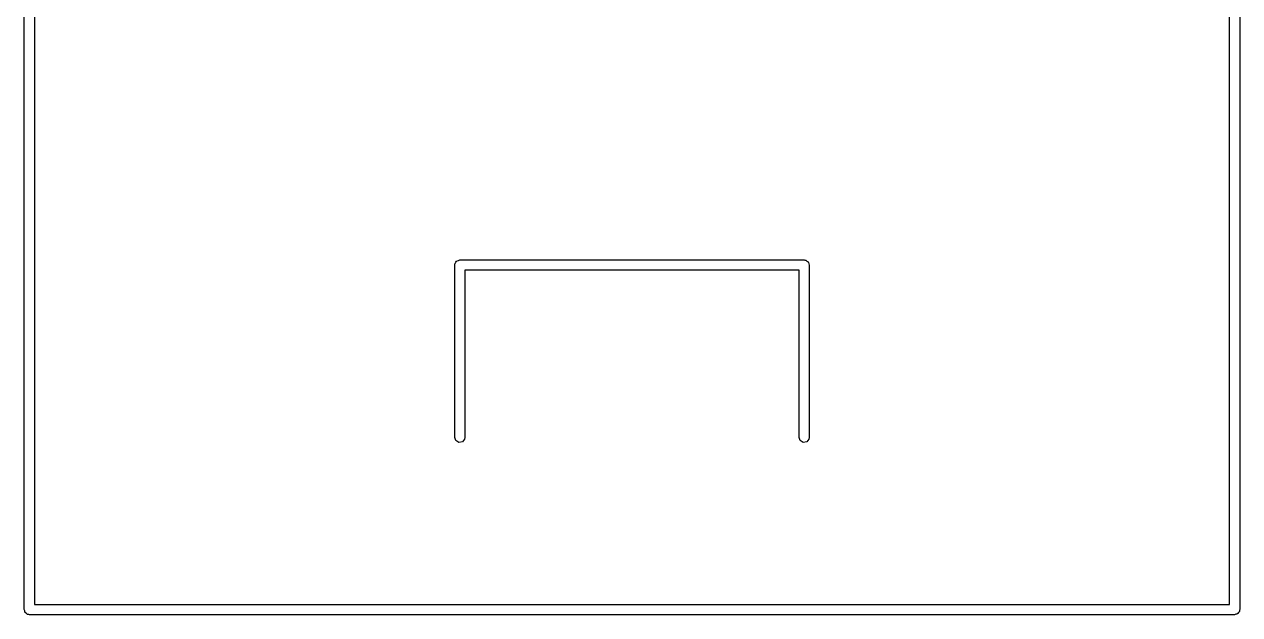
# Model space of a CAD drawing. Extents: x -3.2 to 0.34, y -1.61 to 1.
# Drawn here: x -2.808 to -2.102, y -0.453 to -0.11 of the extents above; entities that cross this region are included whole.
import ezdxf

# ---------------------------------------------------------------- set-up
doc = ezdxf.new("R2010")
doc.units = 0
doc.header["$MEASUREMENT"] = 0
doc.layers.add('BLACK', color=7, linetype='CONTINUOUS')

msp = doc.modelspace()

# ---------------------------------------------------------------- linework, layer by layer
at = {"layer": 'BLACK', "linetype": 'CONTINUOUS'}
for p, q in [((-2.80768, -0.45), (-2.80768, 0.95)), ((-2.80177, 0.94705), (-2.80177, -0.44705)), ((-2.10768, -0.44705), (-2.10768, 0.94705)), ((-2.10177, 0.95), (-2.10177, -0.45)), ((-2.55545, -0.24731), (-2.55472, -0.24705)), ((-2.55472, -0.24705), (-2.35472, -0.24705)), ((-2.35472, -0.24705), (-2.35434, -0.24712)), ((-2.55768, -0.25), (-2.55761, -0.24962)), ((-2.55768, -0.35), (-2.55768, -0.25)), ((-2.55763, -0.24949), (-2.55757, -0.24937)), ((-2.55761, -0.24962), (-2.55763, -0.24949)), ((-2.55757, -0.24937), (-2.5575, -0.24899)), ((-2.5575, -0.24899), (-2.55701, -0.2484)), ((-2.55701, -0.2484), (-2.55662, -0.24774)), ((-2.55662, -0.24774), (-2.55637, -0.24765)), ((-2.55637, -0.24765), (-2.5562, -0.24744)), ((-2.5562, -0.24744), (-2.55545, -0.24731)), ((-2.35768, -0.25295), (-2.55177, -0.25295)), ((-2.55177, -0.25295), (-2.55177, -0.35)), ((-2.35768, -0.35), (-2.35768, -0.25295)), ((-2.35434, -0.24712), (-2.35421, -0.24709)), ((-2.35421, -0.24709), (-2.3541, -0.24716)), ((-2.3541, -0.24716), (-2.35371, -0.24723)), ((-2.35371, -0.24723), (-2.35313, -0.24772)), ((-2.35313, -0.24772), (-2.35246, -0.2481)), ((-2.35246, -0.2481), (-2.35237, -0.24835)), ((-2.35237, -0.24835), (-2.35217, -0.24852)), ((-2.35217, -0.24852), (-2.35203, -0.24928)), ((-2.35203, -0.24928), (-2.35177, -0.25)), ((-2.35177, -0.25), (-2.35177, -0.35)), ((-2.55699, -0.3519), (-2.55768, -0.35)), ((-2.55524, -0.35291), (-2.55699, -0.3519)), ((-2.55325, -0.35256), (-2.55524, -0.35291)), ((-2.55195, -0.35101), (-2.55325, -0.35256)), ((-2.55177, -0.35), (-2.55195, -0.35101)), ((-2.35699, -0.3519), (-2.35768, -0.35)), ((-2.35524, -0.35291), (-2.35699, -0.3519)), ((-2.35325, -0.35256), (-2.35524, -0.35291)), ((-2.35195, -0.35101), (-2.35325, -0.35256)), ((-2.35177, -0.35), (-2.35195, -0.35101)), ((-2.80741, -0.45072), (-2.80768, -0.45)), ((-2.80728, -0.45148), (-2.80741, -0.45072)), ((-2.80708, -0.45165), (-2.80728, -0.45148)), ((-2.80699, -0.4519), (-2.80708, -0.45165)), ((-2.80177, -0.44705), (-2.10768, -0.44705)), ((-2.10244, -0.4516), (-2.10283, -0.45226)), ((-2.10195, -0.45101), (-2.10244, -0.4516)), ((-2.10188, -0.45063), (-2.10195, -0.45101)), ((-2.10182, -0.45051), (-2.10188, -0.45063)), ((-2.10177, -0.45), (-2.10184, -0.45038)), ((-2.10184, -0.45038), (-2.10182, -0.45051)), ((-2.80632, -0.45228), (-2.80699, -0.4519)), ((-2.80573, -0.45277), (-2.80632, -0.45228)), ((-2.80535, -0.45284), (-2.80573, -0.45277)), ((-2.80524, -0.45291), (-2.80535, -0.45284)), ((-2.80511, -0.45288), (-2.80524, -0.45291)), ((-2.80472, -0.45295), (-2.80511, -0.45288)), ((-2.10472, -0.45295), (-2.80472, -0.45295)), ((-2.104, -0.45269), (-2.10472, -0.45295)), ((-2.10325, -0.45256), (-2.104, -0.45269)), ((-2.10308, -0.45235), (-2.10325, -0.45256)), ((-2.10283, -0.45226), (-2.10308, -0.45235))]:
    msp.add_line(p, q, dxfattribs=at)

doc.saveas('drawing.dxf')
